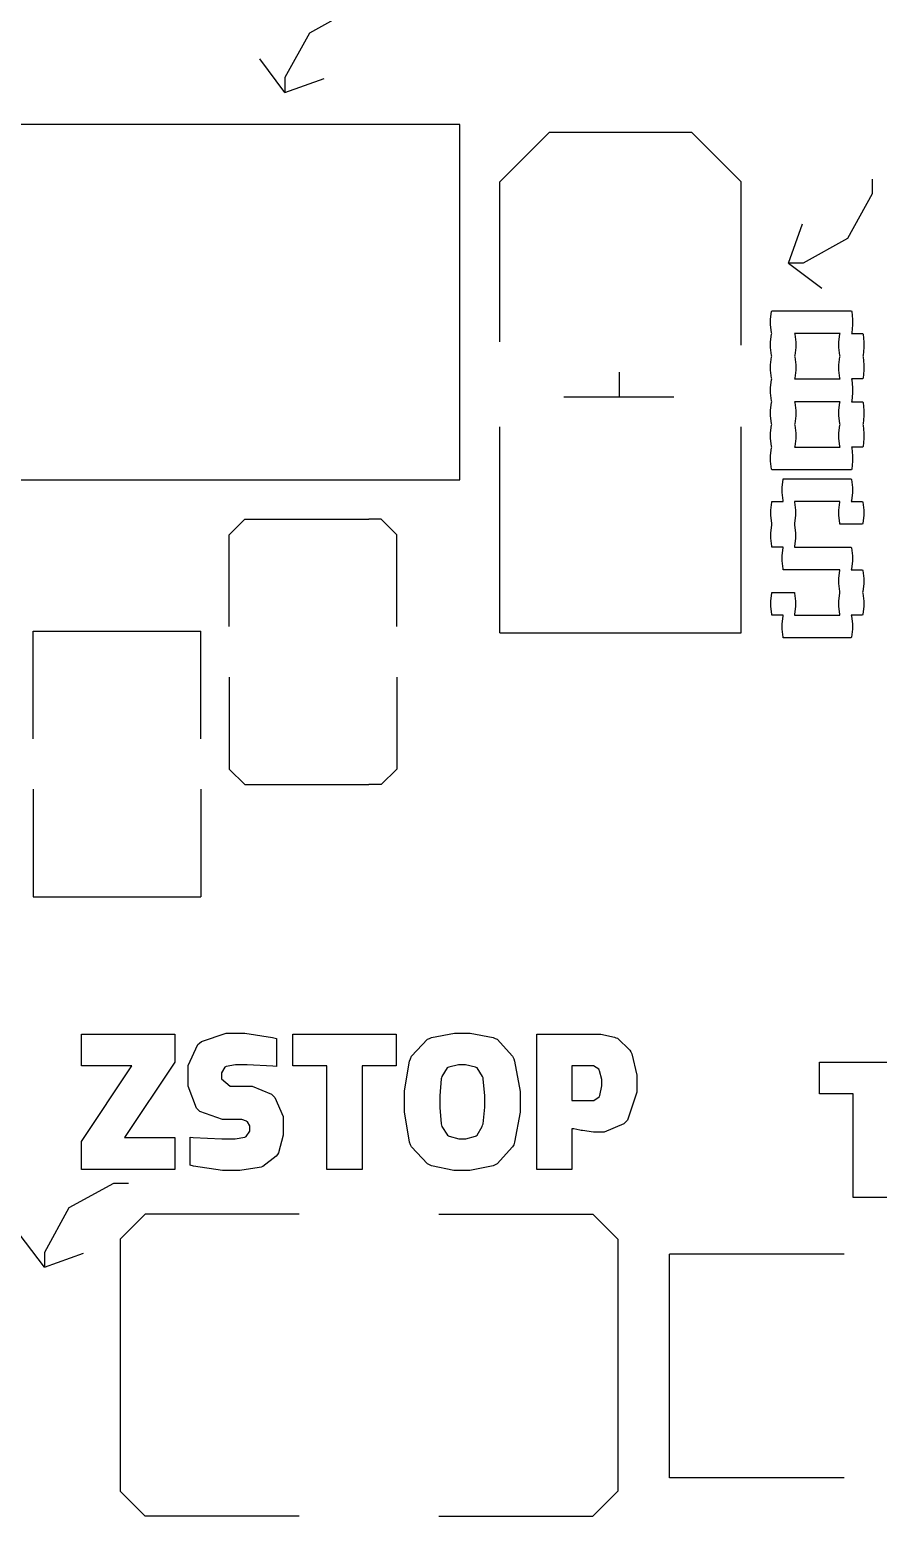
# Model space of a CAD drawing. Extents: x 0 to 132, y 0 to 98.
# Drawn here: x 79.82 to 85.89, y 20.35 to 30.98 of the extents above; entities that cross this region are included whole.
import ezdxf

# ---------------------------------------------------------------- set-up
doc = ezdxf.new("R2010")
doc.units = 0
doc.layers.get('0').update_dxf_attribs({"linetype": 'CONTINUOUS'})

msp = doc.modelspace()

# ---------------------------------------------------------------- linework, layer by layer
at = {"color": 0}
for p, q in [((82.1394, 31.1285), (81.8212, 30.9535)), ((81.8212, 30.9535), (81.6462, 30.6352)), ((81.6462, 30.5291), (81.467, 30.7689)), ((81.6462, 30.6352), (81.6462, 30.5291)), ((81.6462, 30.5291), (81.9256, 30.6283)), ((82.8957, 30.2989), (72.1018, 30.2989)), ((82.8957, 27.7592), (82.8957, 30.2989)), ((83.1825, 29.8897), (83.5381, 30.2452)), ((83.5381, 30.2452), (84.5538, 30.2452)), ((84.5538, 30.2452), (84.9094, 29.8897)), ((83.1825, 28.7459), (83.1825, 29.8897)), ((84.9094, 28.7211), (84.9094, 29.8897)), ((85.8464, 29.909), (85.8464, 29.8028)), ((85.8464, 29.8028), (85.67, 29.4845)), ((85.247, 29.3081), (85.3461, 29.5892)), ((85.67, 29.4845), (85.3514, 29.3081)), ((85.247, 29.3081), (85.4865, 29.129)), ((85.3514, 29.3081), (85.247, 29.3081)), ((85.1186, 28.9071), (85.1256, 28.9622)), ((85.1256, 28.9622), (85.1285, 28.9677)), ((85.1285, 28.9677), (85.6975, 28.9677)), ((85.6975, 28.9677), (85.6989, 28.9622)), ((85.6989, 28.9622), (85.7042, 28.9057)), ((85.1186, 28.8864), (85.1186, 28.9071)), ((85.1186, 28.8685), (85.1186, 28.8864)), ((85.1256, 28.8107), (85.1186, 28.8685)), ((85.1285, 28.8051), (85.1256, 28.8107)), ((85.1256, 28.7996), (85.1285, 28.8051)), ((85.616, 28.8051), (85.2911, 28.8051)), ((85.2911, 28.8051), (85.2921, 28.7996)), ((85.6135, 28.7996), (85.616, 28.8051)), ((85.6989, 28.8107), (85.6975, 28.8051)), ((85.6975, 28.8051), (85.7786, 28.8051)), ((85.7042, 28.8671), (85.6989, 28.8107)), ((85.7042, 28.9057), (85.7042, 28.8864)), ((85.7042, 28.8864), (85.7042, 28.8671)), ((85.7786, 28.8051), (85.78, 28.7996)), ((85.1186, 28.7445), (85.1256, 28.7996)), ((85.1186, 28.7238), (85.1186, 28.7445)), ((85.1186, 28.7059), (85.1186, 28.7238)), ((85.1256, 28.648), (85.1186, 28.7059)), ((85.2921, 28.7996), (85.2992, 28.7431)), ((85.2992, 28.7045), (85.2921, 28.648)), ((85.2992, 28.7431), (85.2992, 28.7238)), ((85.2992, 28.7238), (85.2992, 28.7045)), ((85.6065, 28.7445), (85.6135, 28.7996)), ((85.6065, 28.7238), (85.6065, 28.7445)), ((85.6065, 28.7059), (85.6065, 28.7238)), ((85.6135, 28.648), (85.6065, 28.7059)), ((85.78, 28.7996), (85.7857, 28.7431)), ((85.7857, 28.7045), (85.78, 28.648)), ((85.7857, 28.7431), (85.7857, 28.7238)), ((85.7857, 28.7238), (85.7857, 28.7045)), ((85.1186, 28.5819), (85.1256, 28.637)), ((85.1285, 28.6425), (85.1256, 28.648)), ((85.1256, 28.637), (85.1285, 28.6425)), ((85.2921, 28.648), (85.2911, 28.6425)), ((85.2911, 28.6425), (85.2921, 28.637)), ((85.2921, 28.637), (85.2992, 28.5805)), ((85.6065, 28.5819), (85.6135, 28.637)), ((85.616, 28.6425), (85.6135, 28.648)), ((85.6135, 28.637), (85.616, 28.6425)), ((85.78, 28.648), (85.7786, 28.6425)), ((85.7786, 28.6425), (85.78, 28.637)), ((85.78, 28.637), (85.7857, 28.5805)), ((84.0384, 28.3518), (84.0384, 28.5282)), ((85.1186, 28.5612), (85.1186, 28.5819)), ((85.1186, 28.5433), (85.1186, 28.5612)), ((85.1256, 28.4854), (85.1186, 28.5433)), ((85.1285, 28.4799), (85.1256, 28.4854)), ((85.2921, 28.4854), (85.2911, 28.4799)), ((85.2992, 28.5419), (85.2921, 28.4854)), ((85.2992, 28.5805), (85.2992, 28.5612)), ((85.2992, 28.5612), (85.2992, 28.5419)), ((85.6065, 28.5612), (85.6065, 28.5819)), ((85.6065, 28.5433), (85.6065, 28.5612)), ((85.6135, 28.4854), (85.6065, 28.5433)), ((85.616, 28.4799), (85.6135, 28.4854)), ((85.78, 28.4854), (85.7786, 28.4799)), ((85.7857, 28.5419), (85.78, 28.4854)), ((85.7857, 28.5805), (85.7857, 28.5612)), ((85.7857, 28.5612), (85.7857, 28.5419)), ((85.1186, 28.4193), (85.1256, 28.4744)), ((85.1186, 28.3986), (85.1186, 28.4193)), ((85.1186, 28.3807), (85.1186, 28.3986)), ((85.1256, 28.3228), (85.1186, 28.3807)), ((85.1256, 28.4744), (85.1285, 28.4799)), ((85.2911, 28.4799), (85.616, 28.4799)), ((85.7786, 28.4799), (85.6975, 28.4799)), ((85.6975, 28.4799), (85.6989, 28.4744)), ((85.6989, 28.4744), (85.7042, 28.4179)), ((85.7042, 28.3793), (85.6989, 28.3228)), ((85.7042, 28.4179), (85.7042, 28.3986)), ((85.7042, 28.3986), (85.7042, 28.3793)), ((83.6401, 28.3518), (84.4268, 28.3518)), ((85.1186, 28.2567), (85.1256, 28.3118)), ((85.1285, 28.3173), (85.1256, 28.3228)), ((85.1256, 28.3118), (85.1285, 28.3173)), ((85.616, 28.3173), (85.2911, 28.3173)), ((85.2911, 28.3173), (85.2921, 28.3118)), ((85.2921, 28.3118), (85.2992, 28.2553)), ((85.6065, 28.2567), (85.6135, 28.3118)), ((85.6135, 28.3118), (85.616, 28.3173)), ((85.6989, 28.3228), (85.6975, 28.3173)), ((85.6975, 28.3173), (85.7786, 28.3173)), ((85.7786, 28.3173), (85.78, 28.3118)), ((85.78, 28.3118), (85.7857, 28.2553)), ((85.1186, 28.236), (85.1186, 28.2567)), ((85.1186, 28.2181), (85.1186, 28.236)), ((85.1256, 28.1602), (85.1186, 28.2181)), ((85.2992, 28.2167), (85.2921, 28.1602)), ((85.2992, 28.2553), (85.2992, 28.236)), ((85.2992, 28.236), (85.2992, 28.2167)), ((85.6065, 28.236), (85.6065, 28.2567)), ((85.6065, 28.2181), (85.6065, 28.236)), ((85.6135, 28.1602), (85.6065, 28.2181)), ((85.7857, 28.2167), (85.78, 28.1602)), ((85.7857, 28.2553), (85.7857, 28.236)), ((85.7857, 28.236), (85.7857, 28.2167)), ((83.1825, 26.6637), (83.1825, 28.1368)), ((84.9094, 26.6637), (84.9094, 28.1368)), ((85.1186, 28.0941), (85.1256, 28.1492)), ((85.1186, 28.0734), (85.1186, 28.0941)), ((85.1186, 28.0555), (85.1186, 28.0734)), ((85.1285, 28.1547), (85.1256, 28.1602)), ((85.1256, 28.1492), (85.1285, 28.1547)), ((85.2921, 28.1602), (85.2911, 28.1547)), ((85.2911, 28.1547), (85.2921, 28.1492)), ((85.2921, 28.1492), (85.2992, 28.0927)), ((85.2992, 28.0927), (85.2992, 28.0734)), ((85.2992, 28.0734), (85.2992, 28.0541)), ((85.6065, 28.0941), (85.6135, 28.1492)), ((85.6065, 28.0734), (85.6065, 28.0941)), ((85.6065, 28.0555), (85.6065, 28.0734)), ((85.616, 28.1547), (85.6135, 28.1602)), ((85.6135, 28.1492), (85.616, 28.1547)), ((85.78, 28.1602), (85.7786, 28.1547)), ((85.7786, 28.1547), (85.78, 28.1492)), ((85.78, 28.1492), (85.7857, 28.0927)), ((85.7857, 28.0927), (85.7857, 28.0734)), ((85.7857, 28.0734), (85.7857, 28.0541)), ((85.1256, 27.9976), (85.1186, 28.0555)), ((85.1186, 27.9315), (85.1256, 27.9866)), ((85.1285, 27.9921), (85.1256, 27.9976)), ((85.1256, 27.9866), (85.1285, 27.9921)), ((85.2921, 27.9976), (85.2911, 27.9921)), ((85.2911, 27.9921), (85.616, 27.9921)), ((85.2992, 28.0541), (85.2921, 27.9976)), ((85.6135, 27.9976), (85.6065, 28.0555)), ((85.616, 27.9921), (85.6135, 27.9976)), ((85.7786, 27.9921), (85.6975, 27.9921)), ((85.6975, 27.9921), (85.6989, 27.9866)), ((85.6989, 27.9866), (85.7042, 27.9301)), ((85.78, 27.9976), (85.7786, 27.9921)), ((85.7857, 28.0541), (85.78, 27.9976)), ((85.1186, 27.9108), (85.1186, 27.9315)), ((85.1186, 27.8929), (85.1186, 27.9108)), ((85.1256, 27.835), (85.1186, 27.8929)), ((85.7042, 27.8915), (85.6989, 27.835)), ((85.7042, 27.9301), (85.7042, 27.9108)), ((85.7042, 27.9108), (85.7042, 27.8915)), ((70.1957, 27.7592), (82.8957, 27.7592)), ((85.1285, 27.8295), (85.1256, 27.835)), ((85.6975, 27.8295), (85.1285, 27.8295)), ((85.2015, 27.7055), (85.2082, 27.7606)), ((85.2082, 27.7606), (85.2096, 27.7661)), ((85.2096, 27.7661), (85.6961, 27.7661)), ((85.6961, 27.7661), (85.6975, 27.7606)), ((85.6989, 27.835), (85.6975, 27.8295)), ((85.6975, 27.7606), (85.7042, 27.7041)), ((85.2015, 27.6848), (85.2015, 27.7055)), ((85.2015, 27.6669), (85.2015, 27.6848)), ((85.2082, 27.6104), (85.2015, 27.6669)), ((85.7042, 27.6655), (85.6975, 27.6104)), ((85.7042, 27.7041), (85.7042, 27.6848)), ((85.7042, 27.6848), (85.7042, 27.6655)), ((85.12, 27.5428), (85.127, 27.598)), ((85.12, 27.5222), (85.12, 27.5428)), ((85.127, 27.598), (85.1285, 27.6035)), ((85.1285, 27.6035), (85.2096, 27.6035)), ((85.2096, 27.6035), (85.2082, 27.6104)), ((85.6149, 27.6035), (85.2911, 27.6035)), ((85.2911, 27.6035), (85.2911, 27.598)), ((85.2911, 27.598), (85.2978, 27.5415)), ((85.2978, 27.5415), (85.2978, 27.5222)), ((85.6079, 27.5428), (85.6135, 27.598)), ((85.6079, 27.5222), (85.6079, 27.5428)), ((85.6135, 27.598), (85.6149, 27.6035)), ((85.6975, 27.6104), (85.6961, 27.6035)), ((85.6961, 27.6035), (85.7772, 27.6035)), ((85.7772, 27.6035), (85.7786, 27.598)), ((85.7786, 27.598), (85.7857, 27.5415)), ((85.7857, 27.5415), (85.7857, 27.5222)), ((81.2465, 27.3665), (81.358, 27.4781)), ((81.358, 27.4781), (81.3964, 27.4781)), ((81.3964, 27.4781), (81.4462, 27.4781)), ((81.4462, 27.4781), (82.247, 27.4781)), ((82.2964, 27.4781), (82.247, 27.4781)), ((82.3337, 27.4781), (82.2964, 27.4781)), ((82.4466, 27.3665), (82.3337, 27.4781)), ((85.12, 27.5042), (85.12, 27.5222)), ((85.127, 27.4478), (85.12, 27.5042)), ((85.12, 27.3802), (85.127, 27.4354)), ((85.1285, 27.4409), (85.127, 27.4478)), ((85.127, 27.4354), (85.1285, 27.4409)), ((85.2978, 27.5029), (85.2911, 27.4478)), ((85.2911, 27.4478), (85.2911, 27.4409)), ((85.2911, 27.4409), (85.2911, 27.4354)), ((85.2911, 27.4354), (85.2978, 27.3789)), ((85.2978, 27.5222), (85.2978, 27.5029)), ((85.6079, 27.5042), (85.6079, 27.5222)), ((85.6135, 27.4478), (85.6079, 27.5042)), ((85.6149, 27.4409), (85.6135, 27.4478)), ((85.7772, 27.4409), (85.6149, 27.4409)), ((85.7786, 27.4478), (85.7772, 27.4409)), ((85.7857, 27.5029), (85.7786, 27.4478)), ((85.7857, 27.5222), (85.7857, 27.5029)), ((81.2465, 27.3279), (81.2465, 27.3665)), ((81.2465, 26.7091), (81.2465, 27.3279)), ((82.4466, 27.3279), (82.4466, 27.3665)), ((82.4466, 26.7091), (82.4466, 27.3279)), ((85.12, 27.3596), (85.12, 27.3802)), ((85.12, 27.3417), (85.12, 27.3596)), ((85.127, 27.2852), (85.12, 27.3417)), ((85.2978, 27.3403), (85.2911, 27.2852)), ((85.2978, 27.3789), (85.2978, 27.3596)), ((85.2978, 27.3596), (85.2978, 27.3403)), ((85.1285, 27.2783), (85.127, 27.2852)), ((85.2096, 27.2783), (85.1285, 27.2783)), ((85.2015, 27.2176), (85.2082, 27.2728)), ((85.2015, 27.197), (85.2015, 27.2176)), ((85.2082, 27.2728), (85.2096, 27.2783)), ((85.2911, 27.2852), (85.2911, 27.2783)), ((85.2911, 27.2783), (85.6961, 27.2783)), ((85.6961, 27.2783), (85.6975, 27.2728)), ((85.6975, 27.2728), (85.7042, 27.2162)), ((85.7042, 27.2162), (85.7042, 27.197)), ((85.2015, 27.1791), (85.2015, 27.197)), ((85.2082, 27.1225), (85.2015, 27.1791)), ((85.2096, 27.1157), (85.2082, 27.1225)), ((85.6149, 27.1157), (85.2096, 27.1157)), ((85.6079, 27.055), (85.6135, 27.1102)), ((85.6135, 27.1102), (85.6149, 27.1157)), ((85.6975, 27.1225), (85.6961, 27.1157)), ((85.6961, 27.1157), (85.7772, 27.1157)), ((85.7042, 27.1777), (85.6975, 27.1225)), ((85.7042, 27.197), (85.7042, 27.1777)), ((85.7772, 27.1157), (85.7786, 27.1102)), ((85.7786, 27.1102), (85.7857, 27.0536)), ((85.6079, 27.0343), (85.6079, 27.055)), ((85.6079, 27.0164), (85.6079, 27.0343)), ((85.6135, 26.9599), (85.6079, 27.0164)), ((85.7857, 27.0151), (85.7786, 26.9599)), ((85.7857, 27.0536), (85.7857, 27.0343)), ((85.7857, 27.0343), (85.7857, 27.0151)), ((85.12, 26.8924), (85.127, 26.9475)), ((85.12, 26.8718), (85.12, 26.8924)), ((85.127, 26.9475), (85.1285, 26.953)), ((85.1285, 26.953), (85.2911, 26.953)), ((85.2911, 26.953), (85.2911, 26.9475)), ((85.2911, 26.9475), (85.2978, 26.8911)), ((85.2978, 26.8911), (85.2978, 26.8718)), ((85.6079, 26.8924), (85.6135, 26.9475)), ((85.6079, 26.8718), (85.6079, 26.8924)), ((85.6149, 26.953), (85.6135, 26.9599)), ((85.6135, 26.9475), (85.6149, 26.953)), ((85.7786, 26.9599), (85.7772, 26.953)), ((85.7772, 26.953), (85.7786, 26.9475)), ((85.7786, 26.9475), (85.7857, 26.8911)), ((85.7857, 26.8911), (85.7857, 26.8718)), ((85.12, 26.8538), (85.12, 26.8718)), ((85.127, 26.7973), (85.12, 26.8538)), ((85.1285, 26.7904), (85.127, 26.7973)), ((85.2096, 26.7904), (85.1285, 26.7904)), ((85.2015, 26.7298), (85.2082, 26.7849)), ((85.2082, 26.7849), (85.2096, 26.7904)), ((85.2978, 26.8525), (85.2911, 26.7973)), ((85.2911, 26.7973), (85.2911, 26.7904)), ((85.2911, 26.7904), (85.6149, 26.7904)), ((85.2978, 26.8718), (85.2978, 26.8525)), ((85.6079, 26.8538), (85.6079, 26.8718)), ((85.6135, 26.7973), (85.6079, 26.8538)), ((85.6149, 26.7904), (85.6135, 26.7973)), ((85.7772, 26.7904), (85.6961, 26.7904)), ((85.6961, 26.7904), (85.6975, 26.7849)), ((85.6975, 26.7849), (85.7042, 26.7284)), ((85.7786, 26.7973), (85.7772, 26.7904)), ((85.7857, 26.8525), (85.7786, 26.7973)), ((85.7857, 26.8718), (85.7857, 26.8525)), ((85.2015, 26.7091), (85.2015, 26.7298)), ((85.2015, 26.6912), (85.2015, 26.7091)), ((85.2082, 26.6347), (85.2015, 26.6912)), ((85.7042, 26.6899), (85.6975, 26.6347)), ((85.7042, 26.7284), (85.7042, 26.7091)), ((85.7042, 26.7091), (85.7042, 26.6899)), ((79.8449, 26.6774), (81.045, 26.6774)), ((79.8449, 25.9071), (79.8449, 26.6774)), ((81.045, 25.9071), (81.045, 26.6774)), ((83.1825, 26.6637), (84.9094, 26.6637)), ((85.2096, 26.6278), (85.2082, 26.6347)), ((85.6961, 26.6278), (85.2096, 26.6278)), ((85.6975, 26.6347), (85.6961, 26.6278)), ((81.2465, 26.3481), (81.2465, 25.728)), ((82.4466, 26.3481), (82.4466, 25.728)), ((81.2465, 25.728), (81.2465, 25.6908)), ((82.4466, 25.728), (82.4466, 25.6908)), ((81.2465, 25.6908), (81.358, 25.5791)), ((82.4466, 25.6908), (82.3337, 25.5791)), ((79.8449, 25.5475), (79.8449, 24.7771)), ((81.045, 25.5475), (81.045, 24.7771)), ((81.358, 25.5791), (81.3964, 25.5791)), ((81.3964, 25.5791), (81.4462, 25.5791)), ((81.4462, 25.5791), (82.247, 25.5791)), ((82.2964, 25.5791), (82.247, 25.5791)), ((82.3337, 25.5791), (82.2964, 25.5791)), ((79.8449, 24.7771), (81.045, 24.7771)), ((80.192, 23.5686), (80.192, 23.7946)), ((80.192, 23.7946), (80.8577, 23.7946)), ((80.8577, 23.7946), (80.8577, 23.5948)), ((80.953, 23.5713), (81.0218, 23.7202)), ((81.0218, 23.7202), (81.0355, 23.7312)), ((81.0355, 23.7312), (81.0493, 23.7436)), ((81.0493, 23.7436), (81.2257, 23.8029)), ((81.2257, 23.8029), (81.2849, 23.8029)), ((81.2849, 23.8029), (81.3594, 23.8029)), ((81.3594, 23.8029), (81.558, 23.7712)), ((81.558, 23.7712), (81.5855, 23.7643)), ((81.5855, 23.7643), (81.5855, 23.5645)), ((81.7012, 23.5686), (81.7012, 23.7946)), ((81.7012, 23.7946), (82.441, 23.7946)), ((82.441, 23.7946), (82.441, 23.5686)), ((82.5514, 23.6375), (82.6643, 23.7588)), ((82.6643, 23.7588), (82.6795, 23.7643)), ((82.6795, 23.7643), (82.6932, 23.7712)), ((82.6932, 23.7712), (82.8587, 23.8029)), ((82.8587, 23.8029), (82.9137, 23.8029)), ((82.9137, 23.8029), (82.9716, 23.8029)), ((82.9716, 23.8029), (83.1342, 23.7712)), ((83.1342, 23.7712), (83.1494, 23.7643)), ((83.1494, 23.7643), (83.1631, 23.7588)), ((83.1631, 23.7588), (83.2735, 23.6375)), ((83.4471, 22.8272), (83.4471, 23.7946)), ((83.4471, 23.7946), (83.8701, 23.7946)), ((83.8701, 23.7946), (83.9061, 23.7946)), ((83.9061, 23.7946), (84.0024, 23.7739)), ((84.0024, 23.7739), (84.0133, 23.7698)), ((84.0133, 23.7698), (84.0232, 23.7657)), ((84.0232, 23.7657), (84.1114, 23.6816)), ((82.5017, 23.3894), (82.5362, 23.6031)), ((82.5362, 23.6031), (82.5444, 23.6196)), ((82.5444, 23.6196), (82.5514, 23.6375)), ((83.2735, 23.6375), (83.2817, 23.6196)), ((83.2817, 23.6196), (83.2887, 23.6031)), ((83.2887, 23.6031), (83.3272, 23.3853)), ((84.1114, 23.6816), (84.1195, 23.6678)), ((84.1195, 23.6678), (84.1266, 23.6554)), ((84.1266, 23.6554), (84.1622, 23.5024)), ((80.192, 23.0284), (80.5505, 23.5686)), ((80.5505, 23.5686), (80.192, 23.5686)), ((80.8577, 23.5948), (80.4982, 23.056)), ((80.953, 23.5176), (80.953, 23.5713)), ((80.953, 23.4749), (80.953, 23.5176)), ((81.2161, 23.559), (81.1911, 23.519)), ((81.1911, 23.519), (81.1911, 23.5052)), ((81.1911, 23.5052), (81.1911, 23.4928)), ((81.1911, 23.4928), (81.1911, 23.4763)), ((81.2214, 23.5617), (81.2161, 23.559)), ((81.2257, 23.5645), (81.2214, 23.5617)), ((81.292, 23.5768), (81.2257, 23.5645)), ((81.3153, 23.5768), (81.292, 23.5768)), ((81.376, 23.5768), (81.3153, 23.5768)), ((81.5605, 23.5672), (81.376, 23.5768)), ((81.5855, 23.5645), (81.5605, 23.5672)), ((81.945, 23.5686), (81.7012, 23.5686)), ((81.945, 22.8272), (81.945, 23.5686)), ((82.441, 23.5686), (82.1972, 23.5686)), ((82.1972, 23.5686), (82.1972, 22.8272)), ((82.7677, 23.4928), (82.7663, 23.4831)), ((82.8065, 23.5534), (82.7677, 23.4928)), ((82.8118, 23.5562), (82.8065, 23.5534)), ((82.8174, 23.5603), (82.8118, 23.5562)), ((82.8876, 23.5768), (82.8174, 23.5603)), ((82.9137, 23.5768), (82.8876, 23.5768)), ((82.9374, 23.5768), (82.9137, 23.5768)), ((83.009, 23.5603), (82.9374, 23.5768)), ((83.0143, 23.5562), (83.009, 23.5603)), ((83.0199, 23.5534), (83.0143, 23.5562)), ((83.0598, 23.4928), (83.0199, 23.5534)), ((83.0626, 23.4831), (83.0598, 23.4928)), ((83.8426, 23.5686), (83.6979, 23.5686)), ((83.6979, 23.5686), (83.6979, 23.3206)), ((83.8535, 23.5686), (83.8426, 23.5686)), ((83.8909, 23.5438), (83.8535, 23.5686)), ((83.8937, 23.5383), (83.8909, 23.5438)), ((83.8962, 23.5341), (83.8937, 23.5383)), ((83.9114, 23.4708), (83.8962, 23.5341)), ((84.1622, 23.5024), (84.1622, 23.4501)), ((85.4685, 23.3688), (85.4685, 23.5948)), ((85.4685, 23.5948), (86.2044, 23.5948)), ((80.953, 23.4239), (80.953, 23.4749)), ((81.0137, 23.2668), (80.953, 23.4239)), ((81.1911, 23.4763), (81.2532, 23.4239)), ((81.2532, 23.4239), (81.2754, 23.4239)), ((81.2754, 23.4239), (81.3608, 23.4239)), ((81.3608, 23.4239), (81.4105, 23.4239)), ((81.4105, 23.4239), (81.5495, 23.366)), ((82.5017, 23.3123), (82.5017, 23.3894)), ((82.7634, 23.4749), (82.7525, 23.3536)), ((82.7663, 23.4831), (82.7634, 23.4749)), ((83.064, 23.4749), (83.0626, 23.4831)), ((83.0749, 23.355), (83.064, 23.4749)), ((83.3272, 23.3853), (83.3272, 23.3123)), ((83.8976, 23.3564), (83.9114, 23.4253)), ((83.9114, 23.4473), (83.9114, 23.4708)), ((83.9114, 23.4253), (83.9114, 23.4473)), ((84.1622, 23.4501), (84.1622, 23.3798)), ((81.5495, 23.366), (81.5619, 23.3536)), ((81.5619, 23.3536), (81.5728, 23.3412)), ((81.5728, 23.3412), (81.6335, 23.2076)), ((82.5017, 23.2406), (82.5017, 23.3123)), ((82.7525, 23.3536), (82.7525, 23.3123)), ((82.7525, 23.3123), (82.7525, 23.2709)), ((83.0749, 23.3123), (83.0749, 23.355)), ((83.0749, 23.2737), (83.0749, 23.3123)), ((83.3272, 23.3123), (83.3272, 23.2365)), ((83.6979, 23.3206), (83.8426, 23.3206)), ((83.8426, 23.3206), (83.8549, 23.3206)), ((83.8549, 23.3206), (83.8937, 23.3467)), ((83.8937, 23.3467), (83.8962, 23.3509)), ((83.8962, 23.3509), (83.8976, 23.3564)), ((84.1622, 23.3798), (84.0962, 23.18)), ((85.7098, 23.3688), (85.4685, 23.3688)), ((85.7098, 22.6274), (85.7098, 23.3688)), ((81.026, 23.2544), (81.0137, 23.2668)), ((81.0383, 23.2434), (81.026, 23.2544)), ((81.1996, 23.1855), (81.0383, 23.2434)), ((81.2574, 23.1855), (81.1996, 23.1855)), ((81.3262, 23.1855), (81.2574, 23.1855)), ((81.3375, 23.1855), (81.3262, 23.1855)), ((81.3703, 23.1731), (81.3375, 23.1855)), ((81.3745, 23.1703), (81.3703, 23.1731)), ((81.6335, 23.2076), (81.6335, 23.1621)), ((82.5362, 23.0229), (82.5017, 23.2406)), ((82.7525, 23.2709), (82.7634, 23.1552)), ((83.0626, 23.1552), (83.0749, 23.2737)), ((83.3272, 23.2365), (83.2887, 23.0229)), ((84.0962, 23.18), (84.0839, 23.1676)), ((81.3675, 23.0642), (81.394, 23.1014)), ((81.3774, 23.169), (81.3745, 23.1703)), ((81.394, 23.14), (81.3774, 23.169)), ((81.394, 23.129), (81.394, 23.14)), ((81.394, 23.1138), (81.394, 23.129)), ((81.394, 23.1014), (81.394, 23.1138)), ((81.6335, 23.0739), (81.5993, 22.9457)), ((81.6335, 23.1621), (81.6335, 23.1194)), ((81.6335, 23.1194), (81.6335, 23.0739)), ((82.7634, 23.1552), (82.7663, 23.1455)), ((82.7663, 23.1455), (82.7677, 23.1359)), ((82.7677, 23.1359), (82.8089, 23.0725)), ((82.8089, 23.0725), (82.8146, 23.0684)), ((82.8146, 23.0684), (82.8202, 23.0656)), ((82.8202, 23.0656), (82.8904, 23.0463)), ((82.9388, 23.0463), (83.009, 23.0656)), ((83.009, 23.0656), (83.0143, 23.0684)), ((83.0143, 23.0684), (83.0199, 23.0725)), ((83.0199, 23.0725), (83.0573, 23.1359)), ((83.0573, 23.1359), (83.0598, 23.1455)), ((83.0598, 23.1455), (83.0626, 23.1552)), ((83.7117, 23.1194), (83.6979, 23.1194)), ((83.6979, 23.1194), (83.6979, 22.8272)), ((83.7544, 23.1097), (83.7117, 23.1194)), ((83.7639, 23.1069), (83.7544, 23.1097)), ((83.7738, 23.1056), (83.7639, 23.1069)), ((83.8535, 23.0945), (83.7738, 23.1056)), ((83.8839, 23.0945), (83.8535, 23.0945)), ((83.9294, 23.0945), (83.8839, 23.0945)), ((84.0701, 23.1552), (83.9294, 23.0945)), ((84.0839, 23.1676), (84.0701, 23.1552)), ((80.192, 22.8272), (80.192, 23.0284)), ((80.4982, 23.056), (80.8577, 23.056)), ((80.8577, 23.056), (80.8577, 22.8272)), ((80.9681, 22.8575), (80.9681, 23.0587)), ((80.9681, 23.0587), (80.9886, 23.0573)), ((80.9886, 23.0573), (81.1953, 23.0463)), ((81.1953, 23.0463), (81.2641, 23.0463)), ((81.2641, 23.0463), (81.2892, 23.0463)), ((81.2892, 23.0463), (81.358, 23.0587)), ((81.358, 23.0587), (81.3636, 23.0615)), ((81.3636, 23.0615), (81.3675, 23.0642)), ((82.5444, 23.005), (82.5362, 23.0229)), ((82.5514, 22.9884), (82.5444, 23.005)), ((82.6643, 22.8672), (82.5514, 22.9884)), ((82.8904, 23.0463), (82.9137, 23.0463)), ((82.9137, 23.0463), (82.9388, 23.0463)), ((83.2735, 22.9884), (83.1631, 22.8672)), ((83.2817, 23.005), (83.2735, 22.9884)), ((83.2887, 23.0229), (83.2817, 23.005)), ((80.9914, 22.852), (80.9681, 22.8575)), ((81.1996, 22.8203), (80.9914, 22.852)), ((81.5841, 22.9237), (81.4874, 22.8492)), ((81.5922, 22.9347), (81.5841, 22.9237)), ((81.5993, 22.9457), (81.5922, 22.9347)), ((82.6795, 22.8603), (82.6643, 22.8672)), ((82.6932, 22.8534), (82.6795, 22.8603)), ((82.8544, 22.8203), (82.6932, 22.8534)), ((83.1342, 22.8534), (82.9691, 22.8203)), ((83.1494, 22.8603), (83.1342, 22.8534)), ((83.1631, 22.8672), (83.1494, 22.8603)), ((80.8577, 22.8272), (80.192, 22.8272)), ((81.2768, 22.8203), (81.1996, 22.8203)), ((81.3223, 22.8203), (81.2768, 22.8203)), ((81.4613, 22.841), (81.3223, 22.8203)), ((81.4751, 22.8451), (81.4613, 22.841)), ((81.4874, 22.8492), (81.4751, 22.8451)), ((82.1972, 22.8272), (81.945, 22.8272)), ((82.9137, 22.8203), (82.8544, 22.8203)), ((82.9691, 22.8203), (82.9137, 22.8203)), ((83.6979, 22.8272), (83.4471, 22.8272)), ((80.4196, 22.728), (80.1014, 22.553)), ((80.5272, 22.728), (80.4196, 22.728)), ((80.1014, 22.553), (79.9264, 22.2346)), ((85.9635, 22.6274), (85.7098, 22.6274)), ((80.6468, 22.5089), (80.4665, 22.3284)), ((80.6965, 22.5089), (80.6468, 22.5089)), ((81.7467, 22.5089), (80.6965, 22.5089)), ((82.7458, 22.5089), (83.7957, 22.5089)), ((83.7957, 22.5089), (83.8468, 22.5089)), ((83.8468, 22.5089), (84.026, 22.3284)), ((79.9264, 22.1286), (79.7458, 22.3683)), ((80.4665, 22.3284), (80.4665, 20.5286)), ((84.026, 22.3284), (84.026, 20.5286)), ((79.9264, 22.2346), (79.9264, 22.1286)), ((79.9264, 22.1286), (80.2058, 22.2291)), ((85.6449, 22.2222), (84.395, 22.2222)), ((84.395, 20.6223), (84.395, 22.2222)), ((85.6449, 20.6223), (84.395, 20.6223)), ((80.6468, 20.3481), (80.4665, 20.5286)), ((83.8468, 20.3481), (84.026, 20.5286)), ((80.6965, 20.3481), (80.6468, 20.3481)), ((81.7467, 20.3481), (80.6965, 20.3481)), ((82.7458, 20.3481), (83.7957, 20.3481)), ((83.7957, 20.3481), (83.8468, 20.3481))]:
    msp.add_line(p, q, dxfattribs=at)

doc.saveas('drawing.dxf')
